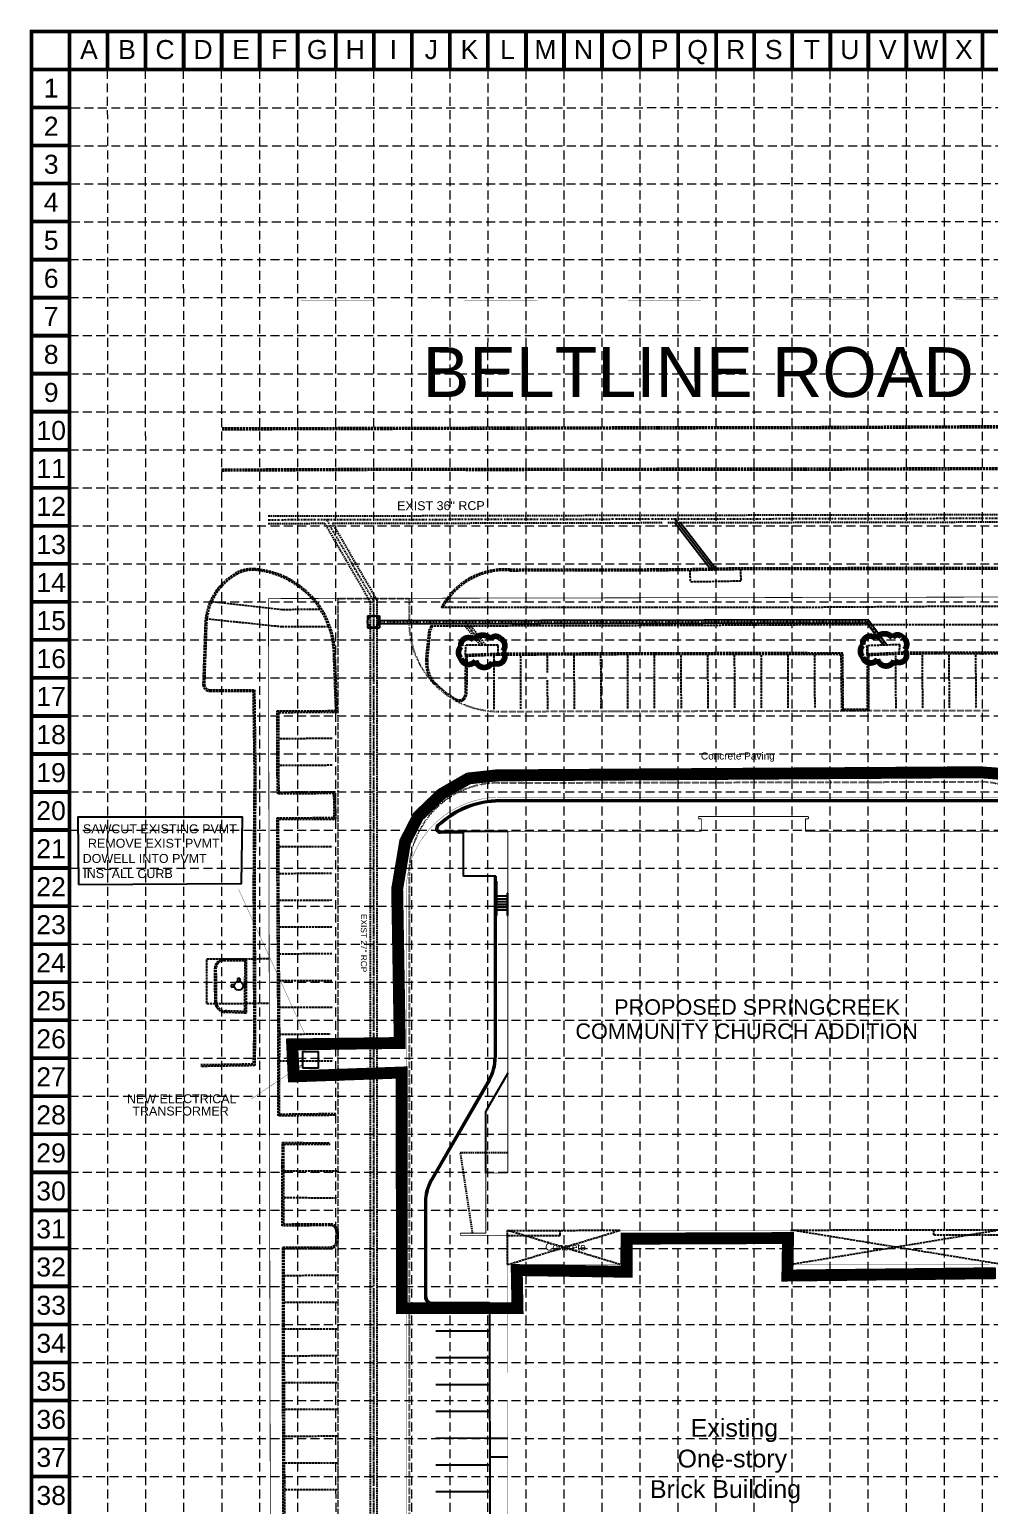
# Model space of a CAD drawing. Extents: x 20008 to 20520, y 641 to 1460.
# Drawn here: x 20007.7 to 20330.2, y 963.8 to 1459.8 of the extents above; entities that cross this region are included whole.
import ezdxf
from ezdxf.enums import TextEntityAlignment as Align

# ---------------------------------------------------------------- set-up
doc = ezdxf.new("R2010")
doc.units = 0
doc.header["$MEASUREMENT"] = 0
for name, pattern in [('DASHDOT', [1, 0.5, -0.25, 0, -0.25]), ('DASHED', [0.75, 0.5, -0.25]), ('DIVIDE', [1.25, 0.5, -0.25, 0, -0.25, 0, -0.25]), ('DOT', [0.25, 0, -0.25]), ('HIDDEN', [0.375, 0.25, -0.125]), ('USTATION2', [1, 0.75, -0.25])]:
    doc.linetypes.add(name, pattern=pattern)
for name, color, linetype in [('11', 7, 'CONTINUOUS'), ('17', 7, 'CONTINUOUS'), ('31', 7, 'CONTINUOUS'), ('35', 7, 'CONTINUOUS'), ('38', 7, 'CONTINUOUS'), ('41', 7, 'CONTINUOUS'), ('47', 7, 'CONTINUOUS'), ('BASE', 7, 'CONTINUOUS'), ('GRID', 254, 'HIDDEN'), ('LEGEND', 7, 'CONTINUOUS'), ('LIMITS OF DISTURBANCE', 1, 'HIDDEN')]:
    doc.layers.add(name, color=color, linetype=linetype)
doc.styles.get("Standard").update_dxf_attribs({"font": 'ARIAL.TTF', "height": 0.2})

# ---------------------------------------------------------------- blocks, each defined once
blk = doc.blocks.new('FH')
at = {"layer": '11', "color": 7, "linetype": 'Continuous'}
for p, q in [((-0.111, 0.028), (-0.194, 0.028)), ((-0.194, 0.028), (-0.194, -0.033)), ((-0.029, 0.185), (-0.029, 0.111)), ((0.032, 0.185), (-0.029, 0.185)), ((0.032, 0.185), (0.032, 0.11)), ((0.185, 0.029), (0.111, 0.029)), ((0.185, -0.032), (0.185, 0.029)), ((-0.109, -0.032), (-0.194, -0.033)), ((0.185, -0.032), (0.11, -0.032))]:
    blk.add_line(p, q, dxfattribs=at)
blk.add_circle((0, 0), 0.114, dxfattribs=at)

msp = doc.modelspace()

# ---------------------------------------------------------------- linework, layer by layer
at = {"layer": '17', "color": 7, "linetype": 'DASHED', "const_width": 0.1}
for points in [[(20206.1, 1056.26), (20263.5, 1056.34)], [(20206.11, 1044.76), (20206.1, 1056.26)], [(20263.5, 1056.34), (20263.51, 1044.84)], [(20168.31, 1044.72), (20206.11, 1044.76)], [(20168.55, 858.72), (20168.31, 1044.72)], [(20263.51, 1044.84), (20333.51, 1044.93)]]:
    msp.add_lwpolyline(points, dxfattribs=at)
at = {"layer": '31', "color": 7, "linetype": 'DIVIDE'}
for points, const_width in [([(20087.8, 1368.54), (20441.32, 1369.26)], 0.05), ([(20088, 1268.54), (20441.33, 1269.27)], 0.25), ([(20088.92, 818.55), (20088, 1268.54)], 0.25)]:
    msp.add_lwpolyline(points, dxfattribs=dict(at, const_width=const_width))
at = {"layer": '35', "color": 7, "linetype": 'USTATION2'}
for p, q in [((20169.07, 1278.41), (20218.52, 1278.48)), ((20169.09, 1277.91), (20218.52, 1277.98)), ((20218.52, 1278.48), (20229.56, 1278.58)), ((20218.52, 1277.98), (20229.57, 1278.09)), ((20229.56, 1278.58), (20246.59, 1278.89)), ((20246.59, 1278.89), (20267.64, 1278.9)), ((20246.59, 1278.39), (20267.64, 1278.4)), ((20267.64, 1278.9), (20312.56, 1278.97)), ((20267.64, 1278.4), (20312.56, 1278.47)), ((20312.56, 1278.97), (20373.52, 1279.08)), ((20312.56, 1278.47), (20373.52, 1278.58)), ((20069.01, 1267.55), (20092.73, 1264.88)), ((20092.73, 1264.88), (20105.15, 1265.03)), ((20218.13, 1265.49), (20145.98, 1265.55)), ((20267.86, 1265.55), (20218.13, 1265.49)), ((20312.26, 1265.84), (20267.86, 1265.55)), ((20373.35, 1265.89), (20312.26, 1265.84)), ((20066.7, 1259.89), (20065.99, 1239.53)), ((20067.2, 1259.87), (20066.49, 1239.55)), ((20092.65, 1259), (20067.31, 1261.66)), ((20218.26, 1259.56), (20268.2, 1259.78)), ((20268.2, 1259.78), (20312.52, 1259.87)), ((20312.52, 1259.87), (20373.12, 1259.87)), ((20108.22, 1259.01), (20092.65, 1259)), ((20140.94, 1247.99), (20141.99, 1258.09)), ((20141.44, 1247.94), (20142.48, 1257.97)), ((20142.53, 1259.34), (20167.93, 1259.43)), ((20167.93, 1259.43), (20218.26, 1259.56)), ((20217.93, 1250.24), (20165.18, 1250.02)), ((20267.46, 1250.26), (20217.93, 1250.24)), ((20280.92, 1250.18), (20267.46, 1250.26)), ((20281.13, 1231.27), (20280.92, 1250.18)), ((20289.12, 1249.87), (20289.1, 1231.29)), ((20300.03, 1249.86), (20289.62, 1249.39)), ((20312.27, 1250.44), (20300.02, 1250.36)), ((20312.27, 1249.94), (20300.03, 1249.86)), ((20370.99, 1250.49), (20312.27, 1250.44)), ((20370.49, 1249.99), (20312.27, 1249.94)), ((20110.64, 1230.89), (20109.95, 1249.6)), ((20111.16, 1230.39), (20110.45, 1249.61)), ((20154.19, 1249.62), (20154.06, 1236.46)), ((20154.69, 1249.14), (20154.56, 1236.46)), ((20165.19, 1249.52), (20154.69, 1249.14)), ((20163.67, 1249.17), (20163.75, 1231.17)), ((20217.93, 1249.74), (20165.19, 1249.52)), ((20172.65, 1249.21), (20172.73, 1231.21)), ((20181.63, 1249.25), (20181.65, 1243.67)), ((20190.61, 1249.29), (20190.69, 1231.29)), ((20199.59, 1249.33), (20199.67, 1231.33)), ((20208.57, 1249.37), (20208.65, 1231.37)), ((20217.55, 1249.41), (20217.63, 1231.41)), ((20267.46, 1249.76), (20217.93, 1249.74)), ((20226.53, 1249.45), (20226.61, 1231.45)), ((20235.51, 1249.49), (20235.59, 1231.49)), ((20244.49, 1249.52), (20244.57, 1231.53)), ((20253.47, 1249.56), (20253.55, 1231.56)), ((20262.45, 1249.6), (20262.53, 1231.6)), ((20280.42, 1249.68), (20267.46, 1249.76)), ((20271.43, 1249.64), (20271.51, 1231.64)), ((20280.63, 1230.77), (20280.42, 1249.68)), ((20289.62, 1249.39), (20289.6, 1230.8)), ((20298.6, 1249.46), (20298.73, 1231.46)), ((20307.58, 1249.52), (20307.71, 1231.52)), ((20316.56, 1249.59), (20316.69, 1231.59)), ((20325.53, 1249.66), (20325.67, 1231.66)), ((20181.66, 1241.14), (20181.71, 1231.25)), ((20068.31, 1237.4), (20082.83, 1237.37)), ((20082.83, 1237.37), (20083.19, 1209.8)), ((20090.95, 1209.48), (20090.96, 1230.78)), ((20090.96, 1230.78), (20110.64, 1230.89)), ((20091.45, 1209.48), (20091.46, 1230.28)), ((20091.46, 1230.28), (20111.16, 1230.39)), ((20289.6, 1230.8), (20280.63, 1230.77)), ((20289.1, 1231.29), (20281.13, 1231.27)), ((20109.46, 1221.51), (20091.51, 1221.41)), ((20109.45, 1212.51), (20091.55, 1212.41)), ((20083.19, 1209.8), (20082.9, 1172.6)), ((20091.11, 1202.91), (20090.95, 1209.48)), ((20091.6, 1203.41), (20091.45, 1209.48)), ((20110, 1203.01), (20091.11, 1202.91)), ((20110.49, 1203.51), (20091.6, 1203.41)), ((20110.12, 1194.95), (20110, 1203.01)), ((20110.63, 1194.45), (20110.49, 1203.51)), ((20090.91, 1194.86), (20110.12, 1194.95)), ((20090.99, 1172.43), (20090.91, 1194.86)), ((20091.41, 1194.37), (20110.63, 1194.45)), ((20091.49, 1172.43), (20091.41, 1194.37)), ((20091.44, 1185.19), (20109.44, 1185.25)), ((20091.47, 1176.19), (20109.47, 1176.25)), ((20082.9, 1172.6), (20083.09, 1123.12)), ((20091.28, 1122.96), (20090.99, 1172.43)), ((20091.78, 1122.96), (20091.49, 1172.43)), ((20091.5, 1167.19), (20109.5, 1167.25)), ((20091.53, 1158.19), (20109.53, 1158.25)), ((20067.25, 1147.5), (20088.25, 1147.54)), ((20067.28, 1132.5), (20067.25, 1147.5)), ((20072.97, 1147.38), (20080.53, 1147.42)), ((20072.97, 1146.88), (20080.03, 1146.92)), ((20080.03, 1146.92), (20079.98, 1129.77)), ((20080.53, 1147.42), (20080.47, 1129.25)), ((20091.57, 1149.19), (20109.56, 1149.25)), ((20070.08, 1132.96), (20069.98, 1144.36)), ((20070.58, 1132.96), (20070.48, 1144.36)), ((20091.6, 1140.19), (20109.6, 1140.25)), ((20067.28, 1132.5), (20088.28, 1132.54)), ((20091.63, 1131.19), (20109.63, 1131.25)), ((20080.47, 1129.25), (20073.46, 1129.49)), ((20079.98, 1129.77), (20073.47, 1129.99)), ((20083.09, 1123.12), (20082.9, 1112.1)), ((20091.25, 1094.69), (20091.28, 1122.96)), ((20091.66, 1122.19), (20108.77, 1122.25)), ((20091.75, 1095.19), (20091.78, 1122.96)), ((20082.9, 1112.1), (20065.3, 1111.81)), ((20091.69, 1113.19), (20109.69, 1113.25)), ((20110.25, 1094.91), (20091.25, 1094.69)), ((20110.67, 1095.41), (20091.75, 1095.19)), ((20092.65, 1077.57), (20092.7, 1085.73)), ((20092.7, 1085.73), (20108.77, 1085.67)), ((20093.15, 1077.57), (20093.2, 1085.23)), ((20093.2, 1085.23), (20108.77, 1085.17)), ((20092.64, 1057.73), (20092.65, 1077.57)), ((20093.14, 1058.24), (20093.15, 1077.57)), ((20093.18, 1076.24), (20111.18, 1076.2)), ((20093.16, 1067.24), (20111.16, 1067.2)), ((20108.77, 1057.87), (20092.64, 1057.73)), ((20108.76, 1058.36), (20093.14, 1058.24)), ((20263.5, 1056.34), (20333.5, 1056.43)), ((20263.51, 1044.84), (20333.5, 1056.43)), ((20110.78, 1055.87), (20110.78, 1052.64)), ((20111.28, 1055.87), (20111.28, 1052.64)), ((20168.3, 1056.22), (20206.1, 1056.26)), ((20168.31, 1044.72), (20168.3, 1056.22)), ((20206.11, 1044.76), (20168.3, 1056.22)), ((20168.3, 1054.52), (20186, 1054.55)), ((20168.31, 1044.72), (20206.1, 1056.26)), ((20186, 1054.55), (20186, 1056.24)), ((20333.51, 1044.93), (20263.5, 1056.34)), ((20311.5, 1054.73), (20311.5, 1056.4)), ((20311.5, 1054.73), (20333.5, 1054.76)), ((20092.79, 1050.62), (20108.79, 1050.64)), ((20092.79, 1024.5), (20092.79, 1050.62)), ((20093.29, 1050.12), (20108.79, 1050.14)), ((20093.29, 1024.5), (20093.29, 1050.12)), ((20093.31, 1041.11), (20111.31, 1041.15)), ((20093.33, 1032.11), (20111.33, 1032.15)), ((20092.96, 971.64), (20092.79, 1024.5)), ((20093.46, 971.64), (20093.29, 1024.5)), ((20093.35, 1023.11), (20111.35, 1023.15)), ((20093.37, 1014.11), (20111.37, 1014.15)), ((20093.39, 1005.11), (20111.39, 1005.15)), ((20093.42, 996.11), (20111.42, 996.15)), ((20093.44, 987.11), (20111.44, 987.15)), ((20093.46, 978.11), (20111.46, 978.15)), ((20093.05, 941.6), (20092.96, 971.64)), ((20093.54, 942.11), (20093.46, 971.64)), ((20093.48, 969.11), (20111.48, 969.15))]:
    msp.add_line(p, q, dxfattribs=at)
at = {"layer": '35', "color": 5, "linetype": 'USTATION2'}
for p, q in [((20229.57, 1278.09), (20246.59, 1278.39)), ((20229.57, 1278.09), (20229.64, 1274.09)), ((20246.59, 1278.39), (20246.66, 1274.39)), ((20246.66, 1274.39), (20229.64, 1274.09)), ((20154.19, 1249.62), (20154.33, 1252.91)), ((20165.18, 1250.02), (20154.19, 1249.62)), ((20165.17, 1252.83), (20154.33, 1252.91)), ((20165.18, 1250.02), (20165.17, 1252.83)), ((20300.07, 1253.05), (20289.06, 1252.69)), ((20289.12, 1249.87), (20289.06, 1252.69)), ((20300.02, 1250.36), (20289.12, 1249.87)), ((20300.02, 1250.36), (20300.07, 1253.05))]:
    msp.add_line(p, q, dxfattribs=at)
at = {"layer": '35', "color": 7, "linetype": 'DOT'}
for p, q in [((20111.26, 1268.59), (20135.26, 1268.59)), ((20111.26, 1268.59), (20111.31, 867.52)), ((20135.26, 1268.59), (20135.26, 1260.61)), ((20165.33, 1230.61), (20330.22, 1230.98)), ((20165.2, 1206.61), (20326.33, 1206.97)), ((20135.27, 1176.6), (20135.3, 882.55))]:
    msp.add_line(p, q, dxfattribs=at)
at = {"layer": '35', "color": 7, "linetype": 'USTATION2'}
for points in [[(20072.47, 1325.86), (20125.87, 1326.01), (20168.3, 1326.11), (20218.68, 1326.23), (20268.81, 1326.28), (20312.31, 1326.51), (20372.39, 1326.65, -0.086466), (20409.26, 1322.05, -0.740867), (20409.25, 1316.98, -0.079731), (20372.81, 1312.02), (20312.81, 1311.84), (20268.4, 1311.7), (20218.83, 1311.69), (20168.03, 1311.62), (20125.98, 1311.65), (20072.28, 1311.4)], [(20072.48, 1325.36), (20125.88, 1325.51), (20168.3, 1325.61), (20218.68, 1325.73), (20268.81, 1325.78), (20312.31, 1326.01), (20372.4, 1326.15, -0.086493), (20409.11, 1321.57, -0.740867), (20409.11, 1317.46, -0.079746), (20372.81, 1312.52), (20312.81, 1312.34), (20268.4, 1312.2), (20218.83, 1312.19), (20168.03, 1312.12), (20125.98, 1312.15), (20072.28, 1311.9)]]:
    msp.add_lwpolyline(points, format="xyb", dxfattribs=at)
msp.add_lwpolyline([(20068.32, 1237.9), (20083.33, 1237.86), (20083.69, 1209.81), (20083.4, 1172.6), (20083.59, 1123.11), (20083.39, 1111.61), (20065.31, 1111.31)], dxfattribs=at)
for centre, radius, start, end in [((20087.24, 1259.24), 20.55, 118.5084, 178.192), ((20087.24, 1259.24), 20.05, 118.5084, 178.1943), ((20082.44, 1268.07), 10.5, 85.935, 118.5084), ((20082.44, 1268.07), 10, 85.935, 118.5084), ((20081.11, 1249.28), 28.84, 0.6438, 85.935), ((20081.11, 1249.28), 29.34, 0.6563, 85.935), ((20167.47, 1253.99), 24.47, 86.2392, 133.9129), ((20167.47, 1253.98), 23.99, 86.1444, 133.9069), ((20173.61, 1249.71), 31.85, 136.5401, 150.1867), ((20173.65, 1249.69), 31.39, 136.595, 149.6584), ((20186.16, 1239.8), 47.8, 155.8761, 157.5006), ((20186.16, 1239.8), 47.3, 155.602, 157.4127), ((20151.39, 1246.9), 10.5, 174.0545, 224.6495), ((20151.39, 1246.9), 10, 174.0593, 224.6497), ((20068.34, 1239.76), 2.36, 185.7486, 269.3383), ((20068.34, 1239.76), 1.86, 186.7282, 269.2728), ((20165.26, 1260.61), 29.5, 224.6497, 241.3053), ((20152.06, 1236.49), 2.5, 241.3062, 359.3982), ((20152.06, 1236.49), 2, 241.3053, 359.3967), ((20072.98, 1144.38), 3, 90.2973, 180.474), ((20072.98, 1144.38), 2.5, 90.2973, 180.474), ((20073.57, 1132.99), 3.5, 180.474, 268.0837), ((20073.57, 1132.99), 3, 180.474, 268.0837), ((20108.78, 1055.87), 2.5, 0.0182, 90.4673), ((20108.78, 1055.87), 2, 0.0182, 90.4673), ((20108.79, 1052.64), 2, 270.0872, 0.0074), ((20108.79, 1052.64), 2.5, 270.0872, 0.0074)]:
    msp.add_arc(centre, radius, start, end, dxfattribs=at)
at = {"layer": '35', "color": 7, "linetype": 'DOT'}
for centre, start, end in [((20165.26, 1260.61), 180.0057, 270.1302), ((20165.27, 1176.61), 90.1306, 180.0066), ((20326.4, 1176.97), 60.7291, 90.1297)]:
    msp.add_arc(centre, 30, start, end, dxfattribs=at)
at = {"layer": '38', "color": 7, "linetype": 'Continuous'}
for p, q in [((20344.4, 1200.8), (20165.77, 1200.8)), ((20344.4, 1200.3), (20165.77, 1200.3)), ((20153.41, 1190.3), (20145.77, 1190.3)), ((20153.41, 1189.8), (20145.77, 1189.8)), ((20168.41, 1190.3), (20153.41, 1190.3)), ((20153.41, 1190.3), (20153.41, 1175.3)), ((20164.41, 1175.3), (20153.41, 1175.3)), ((20163.91, 1175.3), (20163.91, 1114.32)), ((20164.41, 1175.3), (20164.41, 1163.97)), ((20164.54, 1173.53), (20164.54, 1162.05)), ((20164.66, 1173.53), (20164.66, 1162.05)), ((20168.41, 1168.55), (20164.41, 1168.55)), ((20164.41, 1167.63), (20168.41, 1167.63)), ((20164.41, 1166.72), (20168.41, 1166.72)), ((20164.41, 1165.8), (20168.41, 1165.8)), ((20168.29, 1169.55), (20168.16, 1169.55)), ((20168.16, 1169.55), (20168.16, 1162.05)), ((20168.29, 1169.55), (20168.29, 1162.05)), ((20164.41, 1164.88), (20168.41, 1164.88)), ((20164.41, 1163.97), (20168.41, 1163.97)), ((20164.41, 1163.97), (20164.41, 1114.32)), ((20164.54, 1162.05), (20164.66, 1162.05)), ((20168.29, 1162.05), (20168.16, 1162.05)), ((20161.9, 1106.82), (20142.51, 1073.23)), ((20162.34, 1106.57), (20142.94, 1072.98)), ((20168.41, 1109.1), (20161.04, 1096.32)), ((20161.04, 1075.49), (20161.04, 1096.32)), ((20140.5, 1065.73), (20140.5, 1033.98)), ((20141, 1065.73), (20141, 1033.98)), ((20143, 1031.98), (20162.29, 1031.96)), ((20162.47, 918.69), (20162.33, 1031.96)), ((20143, 1031.48), (20162.29, 1031.46)), ((20168.33, 1031.47), (20162.29, 1031.46)), ((20144.27, 1022.48), (20162.28, 1022.46)), ((20144.26, 1013.48), (20162.27, 1013.46)), ((20144.26, 1004.48), (20162.26, 1004.46)), ((20144.25, 995.48), (20162.26, 995.46)), ((20144.24, 986.48), (20162.25, 986.46)), ((20168.41, 986.3), (20162.41, 986.3)), ((20144.23, 977.48), (20162.24, 977.46)), ((20168.41, 979.99), (20162.41, 979.99)), ((20144.22, 968.48), (20162.23, 968.46))]:
    msp.add_line(p, q, dxfattribs=at)
at = {"layer": '38', "color": 7, "linetype": 'DASHED'}
for p, q in [((20168.41, 1082.3), (20152.41, 1082.3)), ((20152.41, 1082.3), (20156.48, 1055.3))]:
    msp.add_line(p, q, dxfattribs=at)
at = {"layer": '38', "color": 7, "linetype": 'DOT'}
msp.add_line((20162.43, 974.41), (20162.43, 974.41), dxfattribs=at)
at = {"layer": '38', "color": 7, "linetype": 'USTATION2', "const_width": 0.1}
msp.add_lwpolyline([(20165.77, 1201.8, 0.416497), (20134.27, 1170.06)], format="xyb", dxfattribs=at)
for points in [[(20351.94, 1201.8), (20165.77, 1201.8)], [(20134.27, 1170.06), (20134.3, 911.65)]]:
    msp.add_lwpolyline(points, dxfattribs=at)
at = {"layer": '38', "color": 7, "linetype": 'Continuous'}
for points, const_width in [([(20269.41, 1195.3), (20232.41, 1195.3)], 0.25), ([(20232.41, 1195.3), (20232.41, 1194.53)], 0.25), ([(20269.41, 1194.53), (20269.41, 1195.3)], 0.25), ([(20233.41, 1190.3), (20168.41, 1190.3)], 0.25), ([(20168.41, 1190.3), (20168.41, 1075.49)], 0.25), ([(20232.41, 1194.53), (20233.41, 1194.53)], 0.25), ([(20233.41, 1194.53), (20233.41, 1190.3)], 0.25), ([(20268.41, 1190.3), (20268.41, 1194.53)], 0.25), ([(20268.41, 1194.53), (20269.41, 1194.53)], 0.25), ([(20338.41, 1190.3), (20268.41, 1190.3)], 0.25), ([(20099.34, 1111.91), (20082.18, 1100.36)], 0.1), ([(20096.52, 1110.65), (20099.34, 1111.91), (20097.45, 1109.47)], 0.1), ([(20168.41, 1075.49), (20161.04, 1075.49)], 0.25), ([(20161.04, 1075.49), (20161.04, 1055.3)], 0.25), ([(20161.04, 1055.3), (20152.48, 1055.3)], 0.25), ([(20152.48, 1055.3), (20152.48, 1054.53)], 0.25), ([(20152.48, 1054.53), (20168.41, 1054.53)], 0.25), ([(20168.41, 1054.53), (20168.41, 1044.72)], 0.25)]:
    msp.add_lwpolyline(points, dxfattribs=dict(at, const_width=const_width))
for centre, radius, start, end in [((20165.77, 1170.3), 30.5, 90, 133.6028), ((20165.77, 1170.3), 30, 90, 133.6028), ((20145.77, 1191.3), 1.5, 133.6028, 270), ((20145.77, 1191.3), 1, 133.6028, 270), ((20148.91, 1114.32), 15, 330, 0), ((20148.91, 1114.32), 15.5, 330, 0), ((20155.5, 1065.73), 15, 150, 180), ((20155.5, 1065.73), 14.5, 150, 180), ((20143, 1033.98), 2.5, 180, 269.9482), ((20143, 1033.98), 2, 180, 269.9471)]:
    msp.add_arc(centre, radius, start, end, dxfattribs=at)
msp.add_3dface([(20099.45, 1110.9), (20104.79, 1110.9), (20104.79, 1116.25), (20099.45, 1116.25)], dxfattribs=at)
at = {"layer": '41', "color": 5, "linetype": 'DASHED'}
for p, q in [((20087.94, 1296.29), (20457.33, 1297.05)), ((20222.12, 1294.07), (20457.34, 1294.55)), ((20087.95, 1293.79), (20106.88, 1293.83)), ((20106.88, 1293.83), (20122.13, 1267.54)), ((20109.48, 1293.84), (20220.23, 1294.06)), ((20109.48, 1293.84), (20124.38, 1268.15)), ((20122.13, 1267.54), (20122.18, 865.23)), ((20124.38, 1268.15), (20124.43, 866.16)), ((20154.12, 1259.38), (20159.2, 1252.75)), ((20156, 1259.38), (20161.06, 1252.78))]:
    msp.add_line(p, q, dxfattribs=at)
at = {"layer": '41', "color": 5, "linetype": 'DASHDOT'}
for p, q in [((20087.95, 1295.04), (20433.65, 1295.75)), ((20107.46, 1295.08), (20123.26, 1267.85)), ((20123.26, 1267.85), (20123.31, 865.69)), ((20124.43, 1260.56), (20289, 1260.94)), ((20154.12, 1260.62), (20160.13, 1252.77)), ((20289, 1260.94), (20294.97, 1253.11))]:
    msp.add_line(p, q, dxfattribs=at)
at = {"layer": '41', "color": 5, "linetype": 'Continuous'}
for p, q in [((20224.43, 1295.42), (20237.6, 1278.26)), ((20224.44, 1294.17), (20236.67, 1278.24)), ((20226.33, 1294.17), (20238.53, 1278.27)), ((20121.26, 1262.75), (20125.26, 1262.76)), ((20121.26, 1262.75), (20121.27, 1258.75)), ((20124.38, 1260.07), (20288.94, 1260.42)), ((20124.5, 1261.17), (20289.34, 1261.56)), ((20125.26, 1262.76), (20125.27, 1258.76)), ((20289.02, 1260.44), (20294.59, 1252.87)), ((20289.38, 1261.59), (20295.85, 1252.88)), ((20121.27, 1258.75), (20125.27, 1258.76))]:
    msp.add_line(p, q, dxfattribs=at)
msp.add_circle((20123.26, 1260.75), 2, dxfattribs=at)
at = {"layer": '47', "color": 7, "linetype": 'Continuous', "const_width": 0.1}
msp.add_lwpolyline([(20100.19, 1122.22), (20077.98, 1170.83)], dxfattribs=at)
at = {"layer": '47', "color": 7, "linetype": 'Continuous'}
msp.add_3dface([(20024.23, 1172.44), (20078.93, 1172.78), (20079.23, 1195.07), (20023.96, 1195.11)], dxfattribs=at)
at = {"layer": 'BASE', "color": 9}
msp.add_line((20021.16, 1446.34), (20506.76, 1446.34), dxfattribs=at)
at = {"layer": 'BASE', "const_width": 1.28}
for points in [[(20021.16, 1459.12), (20008.38, 1459.12)], [(20021.16, 1459.12), (20021.16, 1446.34)], [(20033.94, 1459.12), (20033.94, 1446.34)], [(20046.72, 1459.12), (20046.72, 1446.34)], [(20059.5, 1459.12), (20059.5, 1446.34)], [(20072.28, 1459.12), (20072.28, 1446.34)], [(20085.06, 1459.12), (20085.06, 1446.34)], [(20097.83, 1459.12), (20097.83, 1446.34)], [(20110.61, 1459.12), (20110.61, 1446.34)], [(20123.39, 1459.12), (20123.39, 1446.34)], [(20136.17, 1459.12), (20136.17, 1446.34)], [(20148.95, 1459.12), (20148.95, 1446.34)], [(20161.73, 1459.12), (20161.73, 1446.34)], [(20174.51, 1459.12), (20174.51, 1446.34)], [(20187.29, 1459.12), (20187.29, 1446.34)], [(20200.07, 1459.12), (20200.07, 1446.34)], [(20212.85, 1459.12), (20212.85, 1446.34)], [(20225.63, 1459.12), (20225.63, 1446.34)], [(20238.4, 1459.12), (20238.4, 1446.34)], [(20251.18, 1459.12), (20251.18, 1446.34)], [(20263.96, 1459.12), (20263.96, 1446.34)], [(20276.74, 1459.12), (20276.74, 1446.34)], [(20289.52, 1459.12), (20289.52, 1446.34)], [(20302.3, 1459.12), (20302.3, 1446.34)], [(20315.08, 1459.12), (20315.08, 1446.34)], [(20327.86, 1459.12), (20327.86, 1446.34)], [(20021.16, 1446.34), (20008.38, 1446.34)], [(20021.16, 1433.56), (20008.38, 1433.56)], [(20021.16, 1420.78), (20008.38, 1420.78)], [(20021.16, 1408), (20008.38, 1408)], [(20021.16, 1395.22), (20008.38, 1395.22)], [(20021.16, 1382.44), (20008.38, 1382.44)], [(20021.16, 1369.67), (20008.38, 1369.67)], [(20021.16, 1356.89), (20008.38, 1356.89)], [(20021.16, 1344.11), (20008.38, 1344.11)], [(20021.16, 1331.33), (20008.38, 1331.33)], [(20021.16, 1318.55), (20008.38, 1318.55)], [(20021.16, 1305.77), (20008.38, 1305.77)], [(20021.16, 1292.99), (20008.38, 1292.99)], [(20021.16, 1280.21), (20008.38, 1280.21)], [(20021.16, 1267.43), (20008.38, 1267.43)], [(20021.16, 1254.65), (20008.38, 1254.65)], [(20021.16, 1241.88), (20008.38, 1241.88)], [(20021.16, 1229.1), (20008.38, 1229.1)], [(20021.16, 1216.32), (20008.38, 1216.32)], [(20021.16, 1203.54), (20008.38, 1203.54)], [(20021.16, 1190.76), (20008.38, 1190.76)], [(20021.16, 1177.98), (20008.38, 1177.98)], [(20021.16, 1165.2), (20008.38, 1165.2)], [(20021.16, 1152.42), (20008.38, 1152.42)], [(20021.16, 1139.64), (20008.38, 1139.64)], [(20021.16, 1126.86), (20008.38, 1126.86)], [(20021.16, 1114.08), (20008.38, 1114.08)], [(20021.16, 1101.31), (20008.38, 1101.31)], [(20021.16, 1088.53), (20008.38, 1088.53)], [(20021.16, 1075.75), (20008.38, 1075.75)], [(20021.16, 1062.97), (20008.38, 1062.97)], [(20021.16, 1050.19), (20008.38, 1050.19)], [(20021.16, 1037.41), (20008.38, 1037.41)], [(20021.16, 1024.63), (20008.38, 1024.63)], [(20021.16, 1011.85), (20008.38, 1011.85)], [(20021.16, 999.07), (20008.38, 999.07)], [(20021.16, 986.29), (20008.38, 986.29)], [(20021.16, 973.51), (20008.38, 973.51)]]:
    msp.add_lwpolyline(points, dxfattribs=at)
for points in [[(20519.54, 641.26), (20519.54, 1459.12), (20008.38, 1459.12), (20008.38, 641.26)], [(20506.76, 654.04), (20506.76, 1446.34), (20021.16, 1446.34), (20021.16, 654.04)]]:
    msp.add_lwpolyline(points, close=True, dxfattribs=at)
at = {"layer": 'GRID', "color": 252, "linetype": 'HIDDEN', "lineweight": 0, "ltscale": 12}
for p, q in [((20034.06, 705.16), (20033.99, 1445.86)), ((20046.89, 705.15), (20046.73, 1445.85)), ((20059.63, 705.15), (20059.51, 1445.82)), ((20072.48, 705.15), (20072.27, 1445.8)), ((20085.14, 705.15), (20085.09, 1445.9)), ((20097.84, 705.15), (20097.88, 1445.88)), ((20110.72, 705.14), (20110.65, 1445.83)), ((20123.54, 705.14), (20123.41, 1445.84)), ((20136.22, 705.14), (20136.22, 1445.83)), ((20149.03, 705.14), (20149.02, 1445.83)), ((20161.73, 705.14), (20161.76, 1445.83)), ((20174.51, 705.13), (20174.59, 1445.81)), ((20187.29, 705.13), (20187.29, 1446.34)), ((20200.07, 705.13), (20200.07, 1446.34)), ((20212.85, 705.13), (20212.85, 1446.34)), ((20225.63, 705.13), (20225.63, 1446.34)), ((20238.4, 705.12), (20238.4, 1446.34)), ((20251.18, 705.12), (20251.18, 1446.34)), ((20263.96, 705.12), (20263.96, 1446.34)), ((20276.74, 705.12), (20276.74, 1446.34)), ((20289.52, 705.12), (20289.52, 1446.34)), ((20302.3, 705.11), (20302.3, 1446.34)), ((20315.08, 705.11), (20315.08, 1446.34)), ((20327.86, 705.11), (20327.86, 1446.34)), ((20021.74, 1433.47), (20506.55, 1433.54)), ((20021.73, 1420.66), (20506.55, 1420.76)), ((20021.66, 1407.92), (20506.76, 1408)), ((20021.64, 1395.15), (20506.76, 1395.22)), ((20021.16, 1382.44), (20506.76, 1382.44)), ((20021.16, 1369.67), (20506.76, 1369.67)), ((20021.16, 1356.89), (20506.76, 1356.89)), ((20021.16, 1344.11), (20506.76, 1344.11)), ((20021.16, 1331.33), (20506.76, 1331.33)), ((20021.16, 1318.55), (20506.76, 1318.55)), ((20021.16, 1305.77), (20506.76, 1305.77)), ((20021.16, 1292.99), (20506.76, 1292.99)), ((20021.16, 1280.21), (20506.76, 1280.21)), ((20021.16, 1267.43), (20506.76, 1267.43)), ((20021.16, 1254.65), (20506.76, 1254.65)), ((20021.16, 1241.88), (20506.76, 1241.88)), ((20021.16, 1229.1), (20506.76, 1229.1)), ((20021.16, 1216.32), (20506.76, 1216.32)), ((20021.16, 1203.54), (20506.76, 1203.54)), ((20021.16, 1190.76), (20506.76, 1190.76)), ((20021.16, 1177.98), (20506.76, 1177.98)), ((20021.16, 1165.2), (20506.76, 1165.2)), ((20021.16, 1152.42), (20506.76, 1152.42)), ((20021.16, 1139.64), (20506.76, 1139.64)), ((20021.16, 1126.86), (20506.76, 1126.86)), ((20021.16, 1114.08), (20506.76, 1114.08)), ((20021.16, 1101.31), (20506.76, 1101.31)), ((20021.16, 1088.53), (20506.76, 1088.53)), ((20021.16, 1075.75), (20506.76, 1075.75)), ((20021.16, 1062.97), (20506.76, 1062.97)), ((20021.16, 1050.19), (20506.76, 1050.19)), ((20021.16, 1037.41), (20506.76, 1037.41)), ((20021.16, 1024.63), (20506.76, 1024.63)), ((20021.16, 1011.85), (20506.76, 1011.85)), ((20021.16, 999.07), (20506.76, 999.07)), ((20021.16, 986.29), (20506.76, 986.29)), ((20021.16, 973.51), (20506.76, 973.51))]:
    msp.add_line(p, q, dxfattribs=at)
at = {"layer": 'LEGEND', "color": 170, "ltscale": 100, "const_width": 1.92}
for points in [[(20157.02, 1254.58, 0.520567), (20157.02, 1254.58, 0.765195), (20152.68, 1252.4, 0.417879), (20152.65, 1248.47, 0.6649), (20157.61, 1247.71, 0.744833), (20163.2, 1247.24, 0.975642), (20166.68, 1250.84, 0.520567), (20165.82, 1255.17, 0.520567), (20162.64, 1254.88, 0.540264), (20157.02, 1254.58)], [(20292.02, 1255.06, 0.520567), (20292.02, 1255.06, 0.765195), (20287.68, 1252.88, 0.417879), (20287.65, 1248.95, 0.6649), (20292.61, 1248.19, 0.744833), (20298.2, 1247.73, 0.975642), (20301.68, 1251.32, 0.520567), (20300.81, 1255.66, 0.520567), (20297.64, 1255.37, 0.540264), (20292.02, 1255.06)]]:
    msp.add_lwpolyline(points, format="xyb", close=True, dxfattribs=at)
at = {"layer": 'LIMITS OF DISTURBANCE', "ltscale": 90, "const_width": 4}
msp.add_lwpolyline([(20335.49, 1209.53), (20326.94, 1210.18), (20164.55, 1209.12), (20155.18, 1208.09), (20146.07, 1202.83), (20138.3, 1195.36), (20133.94, 1186.89), (20131.25, 1170.98), (20132.12, 1119.2), (20095.97, 1118.73), (20096.48, 1107.99), (20132.78, 1109.27), (20132.81, 1030.1), (20171.66, 1030.1), (20171.41, 1042.89), (20208.33, 1042.33), (20208.33, 1053.44), (20262.54, 1053.65), (20262.33, 1041.05), (20332.37, 1041.84)], dxfattribs=at)

# ---------------------------------------------------------------- block references
at = {"layer": '41', "color": 5, "linetype": 'Continuous', "xscale": 13.12335958005249, "yscale": 13.12335958005249, "rotation": 0.9721241216171564}
msp.add_blockref('FH', (20078.01, 1138.41), dxfattribs=at)

# ---------------------------------------------------------------- texts
at = {"layer": '38', "color": 7, "linetype": 'Continuous'}
msp.add_text('BELTLINE ROAD', height=16.7916, rotation=359.9906, dxfattribs=at).set_placement((20139.84, 1353.05), align=Align.TOP_LEFT)
for s, p in [('Concrete Paving', (20245.68, 1214.45)), ('Concrete', (20187.77, 1049.48))]:
    msp.add_text(s, height=2.4, dxfattribs=at).set_placement(p, align=Align.CENTER)
for s, height, p in [('PROPOSED SPRINGCREEK', 5.2, (20252.17, 1131.28)), ('COMMUNITY CHURCH ADDITION', 5.2, (20248.63, 1123.18)), ('NEW ELECTRICAL', 3, (20058.87, 1100.47)), ('TRANSFORMER', 3, (20058.47, 1096.33))]:
    msp.add_text(s, height=height, dxfattribs=at).set_placement(p, align=Align.MIDDLE)
for s, p in [('Existing', (20244.54, 989.13)), ('One-story', (20243.84, 978.71)), ('Brick Building', (20241.53, 968.56))]:
    msp.add_text(s, height=6, rotation=0.0733, dxfattribs=at).set_placement(p, align=Align.MIDDLE)
at = {"layer": '41', "color": 5, "linetype": 'Continuous'}
msp.add_text('EXIST 36" RCP', height=3, rotation=0.1169, dxfattribs=at).set_placement((20131.22, 1298.22))
msp.add_text('EXIST 27" RCP', height=1.999, rotation=270.0068, dxfattribs=at).set_placement((20120.05, 1152.75), align=Align.MIDDLE)
at = {"layer": '47', "color": 7, "linetype": 'Continuous'}
for s, p in [('SAWCUT EXISTING PVMT', (20051.53, 1191.17)), ('REMOVE EXIST PVMT', (20049.49, 1186.32)), ('DOWELL INTO PVMT', (20046.43, 1181.22)), ('INSTALL CURB', (20040.83, 1176.12))]:
    msp.add_text(s, height=3, dxfattribs=at).set_placement(p, align=Align.MIDDLE)
at = {"layer": 'BASE'}
for s, p in [('A', (20027.7, 1453.03)), ('B', (20040.48, 1453.03)), ('C', (20053.26, 1453.03)), ('D', (20066.04, 1453.03)), ('E', (20078.82, 1453.03)), ('F', (20091.6, 1453.03)), ('G', (20104.38, 1453.03)), ('H', (20117.16, 1453.03)), ('I', (20129.94, 1453.03)), ('J', (20142.72, 1453.03)), ('K', (20155.5, 1453.03)), ('L', (20168.27, 1453.03)), ('M', (20181.05, 1453.03)), ('N', (20193.83, 1453.03)), ('O', (20206.61, 1453.03)), ('P', (20219.39, 1453.03)), ('Q', (20232.17, 1453.03)), ('R', (20244.95, 1453.03)), ('S', (20257.73, 1453.03)), ('T', (20270.51, 1453.03)), ('U', (20283.29, 1453.03)), ('V', (20296.06, 1453.03)), ('W', (20308.84, 1453.03)), ('X', (20321.62, 1453.03)), ('1', (20015.01, 1440.09)), ('1', (20015.02, 1440.04)), ('2', (20015.02, 1427.26)), ('3', (20015.02, 1414.48)), ('4', (20015.02, 1401.7)), ('5', (20015.02, 1388.92)), ('6', (20015.02, 1376.14)), ('7', (20015.02, 1363.37)), ('8', (20015.02, 1350.59)), ('9', (20015.02, 1337.81)), ('10', (20015.02, 1325.03)), ('11', (20015.02, 1312.25)), ('12', (20015.01, 1299.52)), ('13', (20015.02, 1286.69)), ('14', (20015.02, 1273.91)), ('15', (20015.02, 1261.13)), ('16', (20015.02, 1248.35)), ('17', (20014.98, 1235.61)), ('18', (20014.98, 1222.83)), ('19', (20014.98, 1210.05)), ('20', (20014.98, 1197.27)), ('21', (20014.98, 1184.49)), ('22', (20014.98, 1171.72)), ('23', (20014.98, 1158.94)), ('24', (20014.98, 1146.16)), ('25', (20014.98, 1133.38)), ('26', (20014.98, 1120.6)), ('27', (20014.98, 1107.82)), ('28', (20014.98, 1095.04)), ('29', (20014.98, 1082.26)), ('30', (20014.98, 1069.48)), ('31', (20014.98, 1056.7)), ('32', (20014.98, 1043.93)), ('33', (20015.02, 1031.06)), ('34', (20015.02, 1018.28)), ('35', (20015.02, 1005.5)), ('36', (20015.02, 992.72)), ('37', (20015.02, 979.94)), ('38', (20015.02, 967.16))]:
    msp.add_text(s, height=6.39, dxfattribs=at).set_placement(p, align=Align.MIDDLE_CENTER)

doc.saveas('drawing.dxf')
